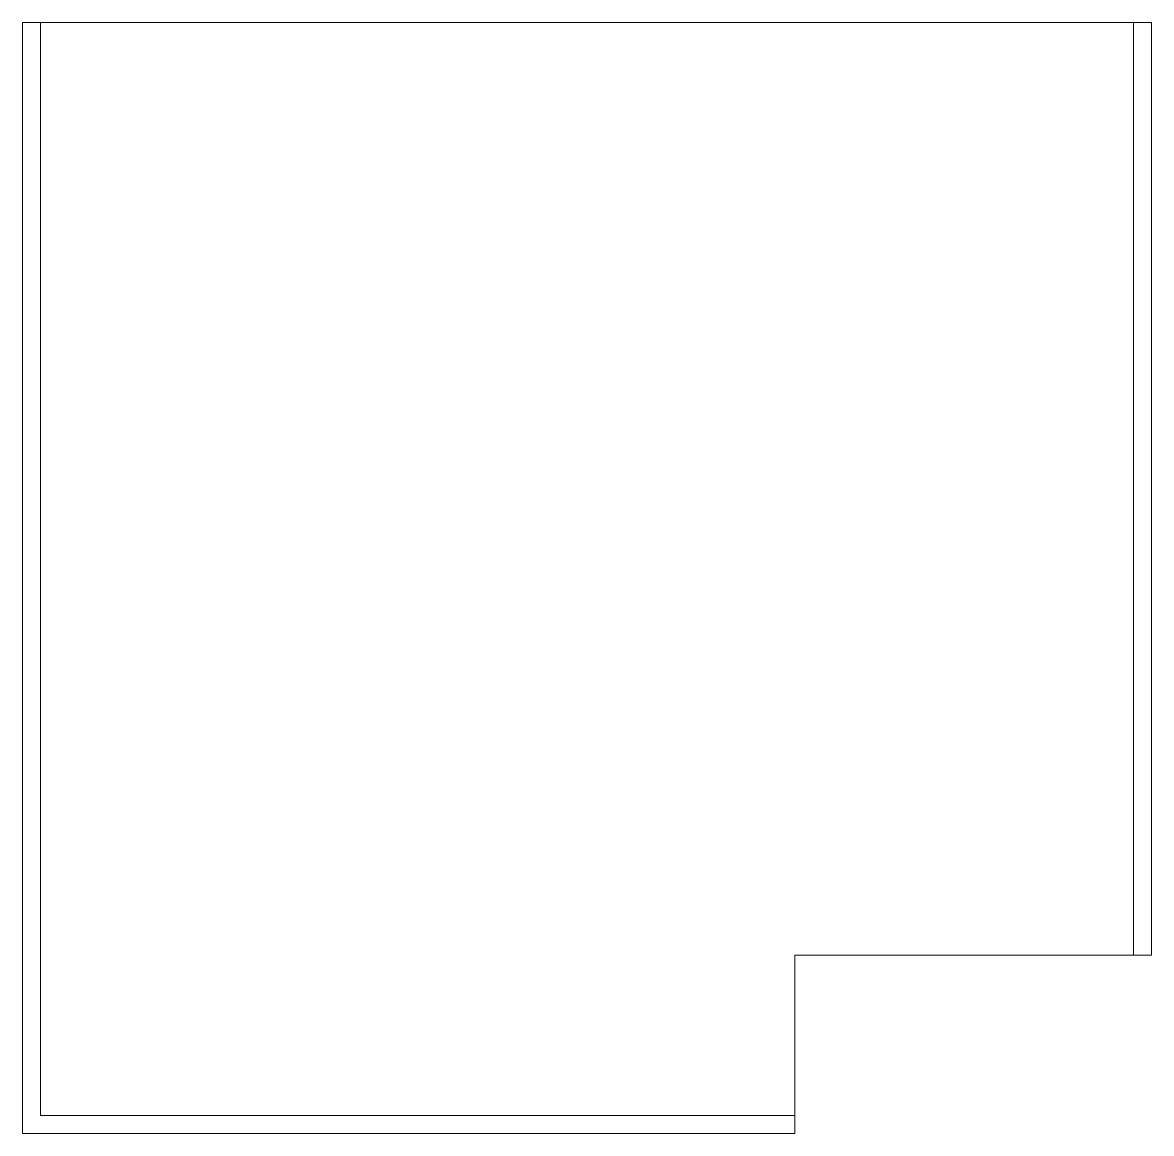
# Paper-space layout '_Posterior' of a CAD drawing. Header units: millimetres. Extents: x -152 to 38, y -161 to 26.
import ezdxf

# ---------------------------------------------------------------- set-up
doc = ezdxf.new("R2010")
doc.units = ezdxf.units.MM

psp = doc.layouts.new('_Posterior')

# ---------------------------------------------------------------- linework, layer by layer
at = {"color": 7, "linetype": 'Continuous', "lineweight": 15}
for p, q in [((-151.93, -160.85), (-151.93, 26.15)), ((-151.93, 26.15), (38.07, 26.15)), ((-148.93, -157.85), (-148.93, 26.15)), ((35.07, 26.15), (35.07, -130.85)), ((38.07, 26.15), (38.07, -130.85)), ((-21.93, -160.85), (-21.93, -130.85)), ((-21.93, -130.85), (38.07, -130.85)), ((-21.93, -157.85), (-148.93, -157.85)), ((-21.93, -160.85), (-151.93, -160.85))]:
    psp.add_line(p, q, dxfattribs=at)

doc.saveas('drawing.dxf')
